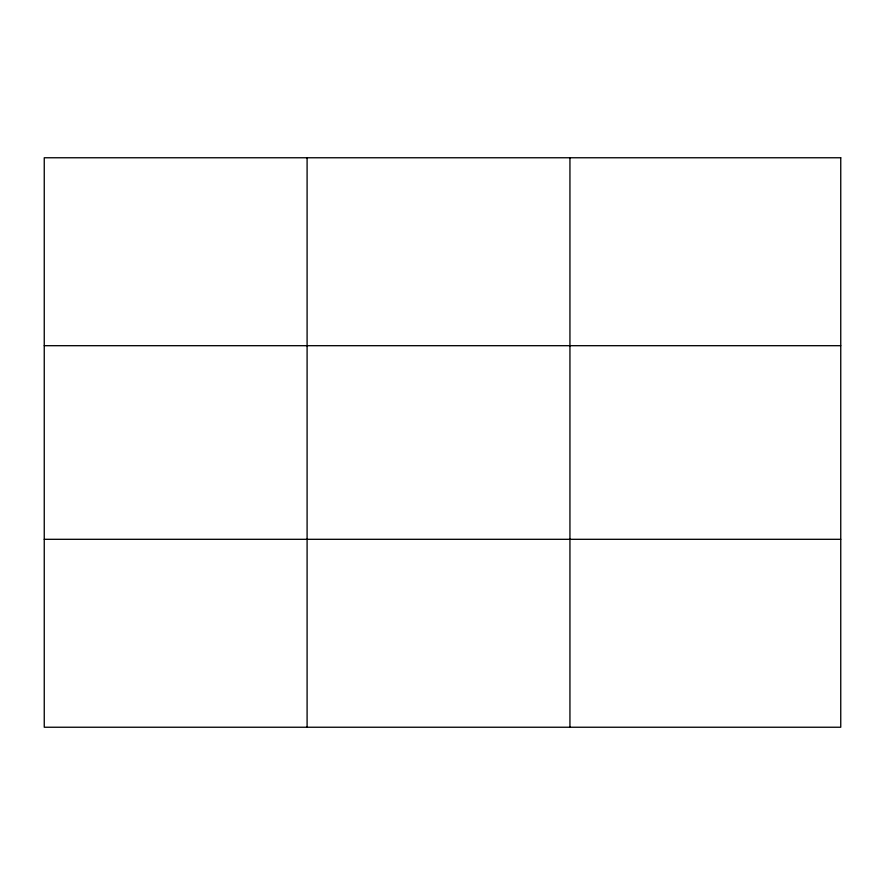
<?xml version="1.0" encoding="UTF-8"?>
<svg xmlns="http://www.w3.org/2000/svg" width="885" height="885" viewBox="0 0 885 885"><rect width="100%" height="100%" fill="white"/><g stroke="black" fill="none" stroke-linecap="round" stroke-linejoin="round"><path stroke-width="1.33" d="M307.095 157.762L307.095 727.238M569.94 157.762L569.94 727.238M44.25 345.692L840.75 345.692M44.25 539.308L840.75 539.308M840.75 157.762L840.75 727.238L44.25 727.238L44.25 157.762L840.75 157.762"/></g></svg>
